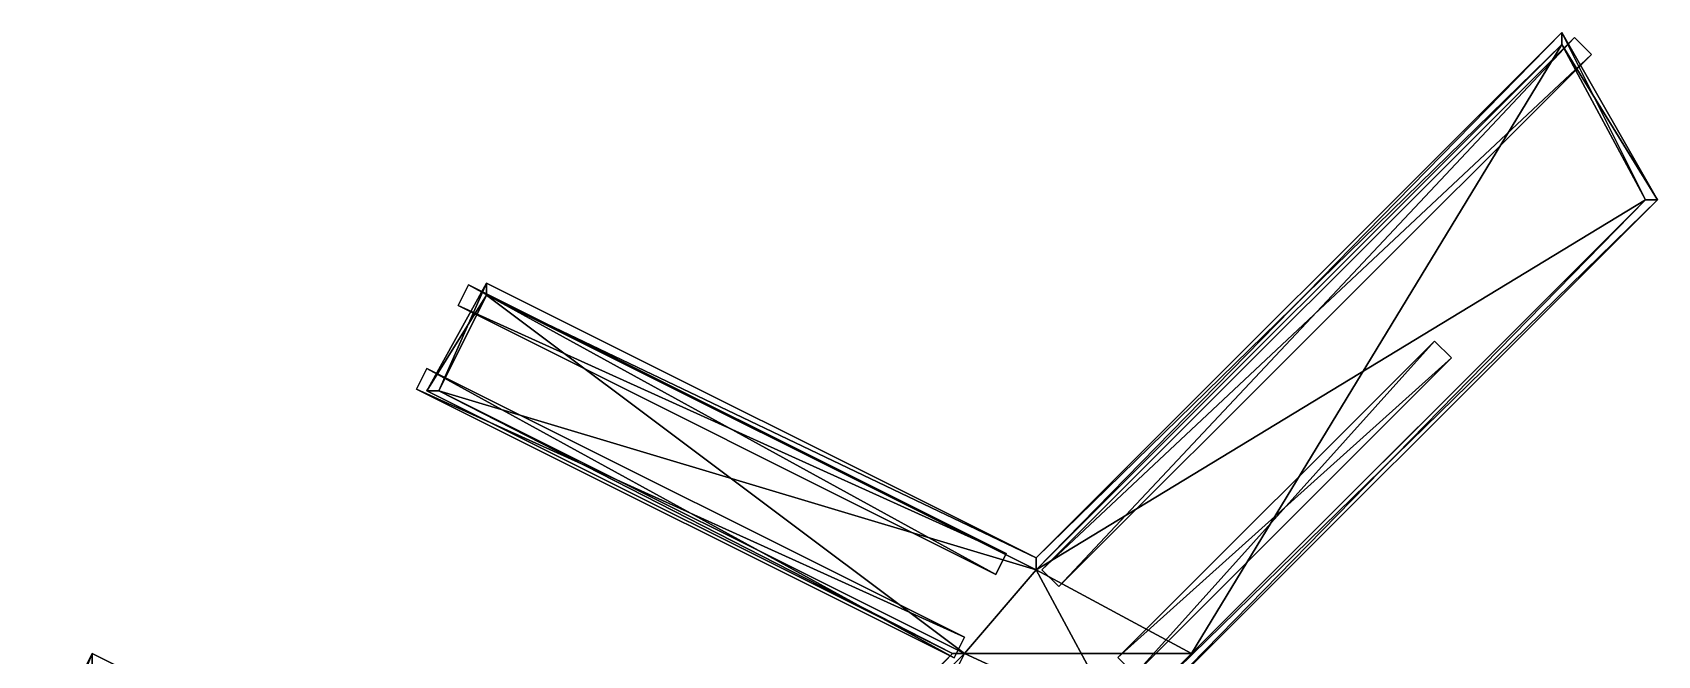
# Model space of a CAD drawing. Extents: x -4288 to 4416, y -3968 to 5440.
# Drawn here: x -4288 to 4416, y 2101 to 5440 of the extents above; entities that cross this region are included whole.
import ezdxf

# ---------------------------------------------------------------- set-up
doc = ezdxf.new("R2010")
doc.units = 0

msp = doc.modelspace()

# ---------------------------------------------------------------- meshes
at = {"layer": 'OBJECT003', "color": 50}
mesh = msp.add_polyface(dxfattribs=at)
corners = [(-384, -64), (-896, 512), (704, 2112), (1536, 1728), (1536, -64), (-896, 512, -64), (-384, -64, -64), (1536, -64, -64), (1536, 1728, -64), (704, 2112, -64)]
mesh.append_faces([[corners[k] for k in face] for face in [(1, 4, 0), (6, 9, 5), (5, 0, 6), (7, 3, 8), (9, 1, 5), (6, 4, 7), (8, 2, 9)]], dxfattribs={"vtx0": -1})
mesh.append_faces([[corners[k] for k in face] for face in [(1, 3, 4), (6, 8, 9)]], dxfattribs={"vtx0": -1, "vtx2": -1})
mesh.append_faces([[corners[k] for k in face] for face in [(1, 2, 3), (6, 7, 8), (5, 1, 0), (7, 4, 3), (9, 2, 1), (6, 0, 4), (8, 3, 2)]], dxfattribs={"vtx2": -1})
at = {"layer": 'OBJECT006', "color": 50}
mesh = msp.add_polyface(dxfattribs=at)
corners = [(704, 2112, 256), (-896, 512, 256), (-896, 576, 256), (640, 2112, 256), (-896, 576), (-896, 512), (704, 2112), (640, 2112)]
mesh.append_faces([[corners[k] for k in face] for face in [(1, 3, 0), (5, 7, 4), (5, 0, 6), (4, 1, 5), (6, 3, 7), (7, 2, 4)]], dxfattribs={"vtx0": -1})
mesh.append_faces([[corners[k] for k in face] for face in [(1, 2, 3), (5, 6, 7), (5, 1, 0), (4, 2, 1), (6, 0, 3), (7, 3, 2)]], dxfattribs={"vtx2": -1})
at = {"layer": 'OBJECT007', "color": 50}
mesh = msp.add_polyface(dxfattribs=at)
corners = [(3904, 5440, 256), (3904, 5376, 256), (1088, 2560, 256), (1088, 2624, 256), (1088, 2624), (1088, 2560), (3904, 5376), (3904, 5440)]
mesh.append_faces([[corners[k] for k in face] for face in [(1, 3, 0), (5, 7, 4), (6, 0, 7), (5, 1, 6), (4, 2, 5), (7, 3, 4)]], dxfattribs={"vtx0": -1})
mesh.append_faces([[corners[k] for k in face] for face in [(1, 2, 3), (5, 6, 7), (6, 1, 0), (5, 2, 1), (4, 3, 2), (7, 0, 3)]], dxfattribs={"vtx2": -1})
at = {"layer": 'OBJECT008', "color": 50}
mesh = msp.add_polyface(dxfattribs=at)
corners = [(-2176, 3520, 256), (-2112, 3520, 256), (704, 2112, 256), (640, 2112, 256), (704, 2112), (-2112, 3520), (-2176, 3520), (640, 2112)]
mesh.append_faces([[corners[k] for k in face] for face in [(1, 3, 0), (5, 7, 4), (5, 0, 6), (4, 1, 5), (7, 2, 4), (6, 3, 7)]], dxfattribs={"vtx0": -1})
mesh.append_faces([[corners[k] for k in face] for face in [(1, 2, 3), (5, 6, 7), (5, 1, 0), (4, 2, 1), (7, 3, 2), (6, 0, 3)]], dxfattribs={"vtx2": -1})
at = {"layer": 'OBJECT009', "color": 50}
mesh = msp.add_polyface(dxfattribs=at)
corners = [(-896, 512, 256), (-3968, 2048, 256), (-3968, 2112, 256), (-896, 576, 256), (-3968, 2112), (-3968, 2048), (-896, 512), (-896, 576)]
mesh.append_faces([[corners[k] for k in face] for face in [(1, 3, 0), (5, 7, 4), (4, 1, 5), (5, 0, 6), (6, 3, 7), (7, 2, 4)]], dxfattribs={"vtx0": -1})
mesh.append_faces([[corners[k] for k in face] for face in [(1, 2, 3), (5, 6, 7), (4, 2, 1), (5, 1, 0), (6, 0, 3), (7, 3, 2)]], dxfattribs={"vtx2": -1})
at = {"layer": 'OBJECT011', "color": 50}
mesh = msp.add_polyface(dxfattribs=at)
corners = [(-4288, 1472, 256), (-3968, 2112, 256), (-3968, 2048, 256), (-4224, 1472, 256), (-3968, 2112), (-4288, 1472), (-4224, 1472), (-3968, 2048)]
mesh.append_faces([[corners[k] for k in face] for face in [(1, 3, 0), (5, 7, 4), (4, 0, 5), (6, 2, 7), (7, 1, 4), (5, 3, 6)]], dxfattribs={"vtx0": -1})
mesh.append_faces([[corners[k] for k in face] for face in [(1, 2, 3), (5, 6, 7), (4, 1, 0), (6, 3, 2), (7, 2, 1), (5, 0, 3)]], dxfattribs={"vtx2": -1})
at = {"layer": 'OBJECT013', "color": 50}
mesh = msp.add_polyface(dxfattribs=at)
corners = [(1088, 2560, 256), (-1856, 4032, 256), (-1856, 4096, 256), (1088, 2624, 256), (-1856, 4096), (-1856, 4032), (1088, 2560), (1088, 2624)]
mesh.append_faces([[corners[k] for k in face] for face in [(1, 3, 0), (5, 7, 4), (4, 1, 5), (5, 0, 6), (6, 3, 7), (7, 2, 4)]], dxfattribs={"vtx0": -1})
mesh.append_faces([[corners[k] for k in face] for face in [(1, 2, 3), (5, 6, 7), (4, 2, 1), (5, 1, 0), (6, 0, 3), (7, 3, 2)]], dxfattribs={"vtx2": -1})
at = {"layer": 'OBJECT021', "color": 50}
mesh = msp.add_polyface(dxfattribs=at)
corners = [(4352, 4544, 256), (4416, 4544, 256), (1600, 1728, 256), (1536, 1728, 256), (4416, 4544), (4352, 4544), (1536, 1728), (1600, 1728)]
mesh.append_faces([[corners[k] for k in face] for face in [(1, 3, 0), (5, 7, 4), (4, 0, 5), (7, 1, 4), (6, 2, 7), (5, 3, 6)]], dxfattribs={"vtx0": -1})
mesh.append_faces([[corners[k] for k in face] for face in [(1, 2, 3), (5, 6, 7), (4, 1, 0), (7, 2, 1), (6, 3, 2), (5, 0, 3)]], dxfattribs={"vtx2": -1})
at = {"layer": 'OBJECT026', "color": 50}
mesh = msp.add_polyface(dxfattribs=at)
corners = [(704, 2112), (1088, 2560), (1920, 2112), (1536, 1728), (1088, 2560, -64), (704, 2112, -64), (1536, 1728, -64), (1920, 2112, -64)]
mesh.append_faces([[corners[k] for k in face] for face in [(1, 3, 0), (5, 7, 4), (4, 0, 5), (6, 2, 7), (7, 1, 4), (5, 3, 6)]], dxfattribs={"vtx0": -1})
mesh.append_faces([[corners[k] for k in face] for face in [(1, 2, 3), (5, 6, 7), (4, 1, 0), (6, 3, 2), (7, 2, 1), (5, 0, 3)]], dxfattribs={"vtx2": -1})
at = {"layer": 'OBJECT027', "color": 50}
mesh = msp.add_polyface(dxfattribs=at)
corners = [(-2176, 3520, 256), (-1856, 4096, 256), (-1856, 4032, 256), (-2112, 3520, 256), (-1856, 4096), (-2176, 3520), (-2112, 3520), (-1856, 4032)]
mesh.append_faces([[corners[k] for k in face] for face in [(1, 3, 0), (5, 7, 4), (4, 0, 5), (6, 2, 7), (7, 1, 4), (5, 3, 6)]], dxfattribs={"vtx0": -1})
mesh.append_faces([[corners[k] for k in face] for face in [(1, 2, 3), (5, 6, 7), (4, 1, 0), (6, 3, 2), (7, 2, 1), (5, 0, 3)]], dxfattribs={"vtx2": -1})
at = {"layer": 'OBJECT028', "color": 50}
mesh = msp.add_polyface(dxfattribs=at)
corners = [(-2112, 3520), (-1856, 4032), (1088, 2560), (704, 2112), (-1856, 4032, -64), (-2112, 3520, -64), (704, 2112, -64), (1088, 2560, -64)]
mesh.append_faces([[corners[k] for k in face] for face in [(1, 3, 0), (5, 7, 4), (4, 0, 5), (6, 2, 7), (7, 1, 4), (5, 3, 6)]], dxfattribs={"vtx0": -1})
mesh.append_faces([[corners[k] for k in face] for face in [(1, 2, 3), (5, 6, 7), (4, 1, 0), (6, 3, 2), (7, 2, 1), (5, 0, 3)]], dxfattribs={"vtx2": -1})
at = {"layer": 'OBJECT030', "color": 50}
mesh = msp.add_polyface(dxfattribs=at)
corners = [(1088, 2560), (3904, 5376), (4352, 4544), (1920, 2112), (3904, 5376, -64), (1088, 2560, -64), (1920, 2112, -64), (4352, 4544, -64)]
mesh.append_faces([[corners[k] for k in face] for face in [(1, 3, 0), (5, 7, 4), (4, 0, 5), (6, 2, 7), (7, 1, 4), (5, 3, 6)]], dxfattribs={"vtx0": -1})
mesh.append_faces([[corners[k] for k in face] for face in [(1, 2, 3), (5, 6, 7), (4, 1, 0), (6, 3, 2), (7, 2, 1), (5, 0, 3)]], dxfattribs={"vtx2": -1})
at = {"layer": 'OBJECT031', "color": 50}
mesh = msp.add_polyface(dxfattribs=at)
corners = [(4416, 4544, 256), (4352, 4544, 256), (3904, 5376, 256), (3904, 5440, 256), (3904, 5440), (3904, 5376), (4352, 4544), (4416, 4544)]
mesh.append_faces([[corners[k] for k in face] for face in [(1, 3, 0), (5, 7, 4), (4, 2, 5), (6, 0, 7), (7, 3, 4), (5, 1, 6)]], dxfattribs={"vtx0": -1})
mesh.append_faces([[corners[k] for k in face] for face in [(1, 2, 3), (5, 6, 7), (4, 3, 2), (6, 1, 0), (7, 0, 3), (5, 2, 1)]], dxfattribs={"vtx2": -1})
at = {"layer": 'OBJECT033', "color": 50}
mesh = msp.add_polyface(dxfattribs=at)
corners = [(-384, -64, 320), (-896, 512, 320), (704, 2112, 320), (1536, 1728, 320), (1536, -64, 320), (-896, 512, 256), (-384, -64, 256), (1536, -64, 256), (1536, 1728, 256), (704, 2112, 256)]
mesh.append_faces([[corners[k] for k in face] for face in [(1, 4, 0), (6, 9, 5), (5, 0, 6), (7, 3, 8), (9, 1, 5), (6, 4, 7), (8, 2, 9)]], dxfattribs={"vtx0": -1})
mesh.append_faces([[corners[k] for k in face] for face in [(1, 3, 4), (6, 8, 9)]], dxfattribs={"vtx0": -1, "vtx2": -1})
mesh.append_faces([[corners[k] for k in face] for face in [(1, 2, 3), (6, 7, 8), (5, 1, 0), (7, 4, 3), (9, 2, 1), (6, 0, 4), (8, 3, 2)]], dxfattribs={"vtx2": -1})
at = {"layer": 'OBJECT037', "color": 50}
mesh = msp.add_polyface(dxfattribs=at)
corners = [(-2112, 3520, 320), (-1856, 4032, 320), (1088, 2560, 320), (704, 2112, 320), (-1856, 4032, 256), (-2112, 3520, 256), (704, 2112, 256), (1088, 2560, 256)]
mesh.append_faces([[corners[k] for k in face] for face in [(1, 3, 0), (5, 7, 4), (4, 0, 5), (6, 2, 7), (7, 1, 4), (5, 3, 6)]], dxfattribs={"vtx0": -1})
mesh.append_faces([[corners[k] for k in face] for face in [(1, 2, 3), (5, 6, 7), (4, 1, 0), (6, 3, 2), (7, 2, 1), (5, 0, 3)]], dxfattribs={"vtx2": -1})
at = {"layer": 'OBJECT038', "color": 50}
mesh = msp.add_polyface(dxfattribs=at)
corners = [(1088, 2560, 320), (3904, 5376, 320), (4352, 4544, 320), (1920, 2112, 320), (3904, 5376, 256), (1088, 2560, 256), (1920, 2112, 256), (4352, 4544, 256)]
mesh.append_faces([[corners[k] for k in face] for face in [(1, 3, 0), (5, 7, 4), (4, 0, 5), (6, 2, 7), (7, 1, 4), (5, 3, 6)]], dxfattribs={"vtx0": -1})
mesh.append_faces([[corners[k] for k in face] for face in [(1, 2, 3), (5, 6, 7), (4, 1, 0), (6, 3, 2), (7, 2, 1), (5, 0, 3)]], dxfattribs={"vtx2": -1})
at = {"layer": 'OBJECT039', "color": 50}
mesh = msp.add_polyface(dxfattribs=at)
corners = [(704, 2112, 320), (1088, 2560, 320), (1920, 2112, 320), (1536, 1728, 320), (1088, 2560, 256), (704, 2112, 256), (1536, 1728, 256), (1920, 2112, 256)]
mesh.append_faces([[corners[k] for k in face] for face in [(1, 3, 0), (5, 7, 4), (4, 0, 5), (6, 2, 7), (7, 1, 4), (5, 3, 6)]], dxfattribs={"vtx0": -1})
mesh.append_faces([[corners[k] for k in face] for face in [(1, 2, 3), (5, 6, 7), (4, 1, 0), (6, 3, 2), (7, 2, 1), (5, 0, 3)]], dxfattribs={"vtx2": -1})
at = {"layer": 'OBJECT169', "color": 50}
mesh = msp.add_polyface(dxfattribs=at)
corners = [(3312, 3696), (3222, 3786), (1526, 2090), (1616, 2000), (1616, 2000, 8), (1526, 2090, 8), (3222, 3786, 8), (3312, 3696, 8)]
mesh.append_faces([[corners[k] for k in face] for face in [(1, 3, 0), (5, 7, 4), (0, 6, 1), (2, 4, 3), (1, 5, 2), (3, 7, 0)]], dxfattribs={"vtx0": -1})
mesh.append_faces([[corners[k] for k in face] for face in [(1, 2, 3), (5, 6, 7), (0, 7, 6), (2, 5, 4), (1, 6, 5), (3, 4, 7)]], dxfattribs={"vtx2": -1})
at = {"layer": 'OBJECT187', "color": 50}
mesh = msp.add_polyface(dxfattribs=at)
corners = [(-2232, 3528, 8), (-2176, 3640, 8), (704, 2200, 8), (648, 2088, 8), (-2176, 3640), (-2232, 3528), (648, 2088), (704, 2200)]
mesh.append_faces([[corners[k] for k in face] for face in [(1, 3, 0), (5, 7, 4), (4, 0, 5), (6, 2, 7), (7, 1, 4), (5, 3, 6)]], dxfattribs={"vtx0": -1})
mesh.append_faces([[corners[k] for k in face] for face in [(1, 2, 3), (5, 6, 7), (4, 1, 0), (6, 3, 2), (7, 2, 1), (5, 0, 3)]], dxfattribs={"vtx2": -1})
at = {"layer": 'OBJECT188', "color": 50}
mesh = msp.add_polyface(dxfattribs=at)
corners = [(-2008, 3976, 8), (-1952, 4088, 8), (928, 2648, 8), (872, 2536, 8), (-1952, 4088), (-2008, 3976), (872, 2536), (928, 2648)]
mesh.append_faces([[corners[k] for k in face] for face in [(1, 3, 0), (5, 7, 4), (4, 0, 5), (6, 2, 7), (7, 1, 4), (5, 3, 6)]], dxfattribs={"vtx0": -1})
mesh.append_faces([[corners[k] for k in face] for face in [(1, 2, 3), (5, 6, 7), (4, 1, 0), (6, 3, 2), (7, 2, 1), (5, 0, 3)]], dxfattribs={"vtx2": -1})
at = {"layer": 'OBJECT189', "color": 50}
mesh = msp.add_polyface(dxfattribs=at)
corners = [(4062, 5322), (3971, 5413), (1119, 2561), (1210, 2470), (1210, 2470, 8), (1119, 2561, 8), (3971, 5413, 8), (4062, 5322, 8)]
mesh.append_faces([[corners[k] for k in face] for face in [(1, 3, 0), (5, 7, 4), (0, 6, 1), (2, 4, 3), (1, 5, 2), (3, 7, 0)]], dxfattribs={"vtx0": -1})
mesh.append_faces([[corners[k] for k in face] for face in [(1, 2, 3), (5, 6, 7), (0, 7, 6), (2, 5, 4), (1, 6, 5), (3, 4, 7)]], dxfattribs={"vtx2": -1})

doc.saveas('drawing.dxf')
